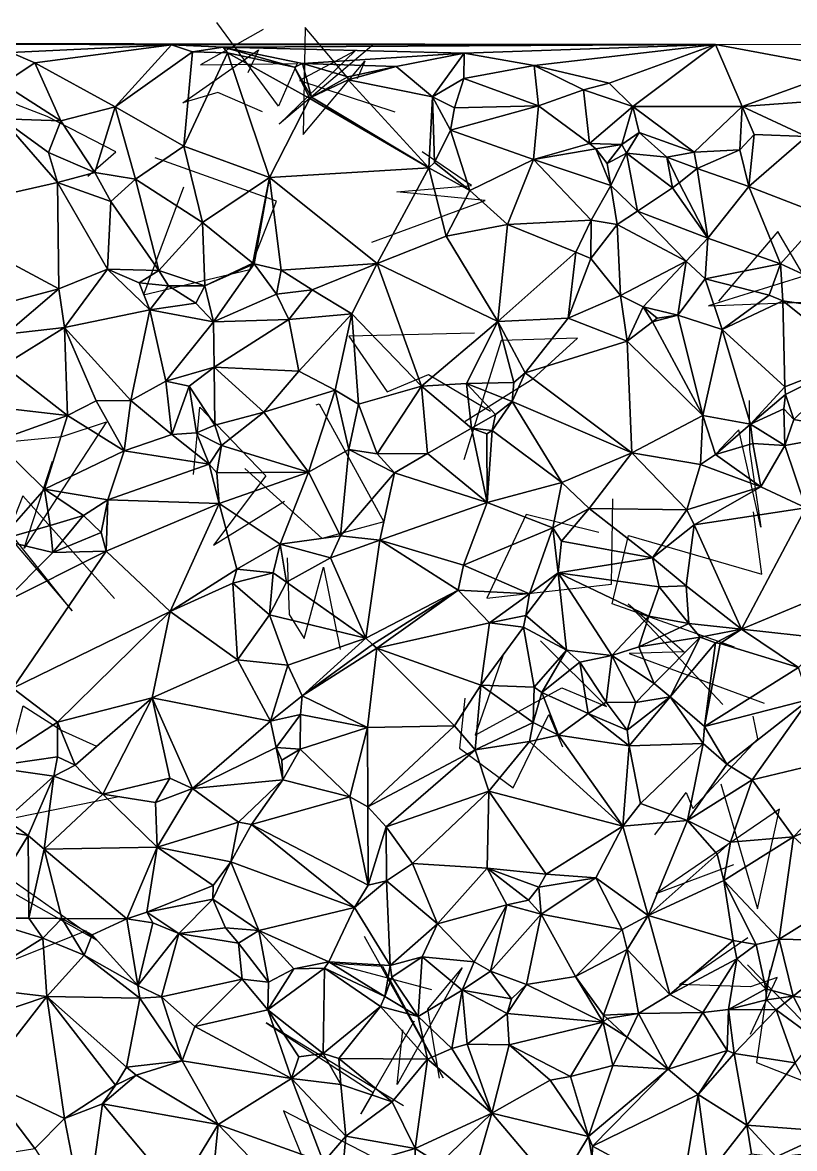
# Model space of a CAD drawing. Header units: metres. Extents: x -15.9 to 15.6, y -15.7 to 15.5.
# Drawn here: x -4.05 to 6.1, y 0.46 to 15.27 of the extents above; entities that cross this region are included whole.
import ezdxf

# ---------------------------------------------------------------- set-up
doc = ezdxf.new("R2010")
doc.units = ezdxf.units.M
doc.layers.add('CRACKS', color=1, linetype='Continuous')
doc.layers.add('STREET_MESH', color=7, linetype='Continuous')

msp = doc.modelspace()

# ---------------------------------------------------------------- linework, layer by layer
at = {"layer": 'CRACKS'}
for points in [[(-0.887, 15.179, 0.1), (-1.708, 14.716, 0.1), (-0.438, 14.732, 0.1), (-0.682, 14.17, 0.1), (-1.496, 15.272, 0.1)], [(0.239, 14.528, 0.1), (-0.333, 15.206, 0.1), (-0.359, 13.8, 0.1), (0.45, 14.764, 0.1), (0.35, 14.531, 0.1)], [(0.57, 14.987, 0.1), (-0.674, 13.936, 0.1), (0.323, 14.901, 0.1), (-0.406, 14.511, 0.1), (0.846, 14.096, 0.1)], [(-0.894, 14.099, 0.1), (-1.481, 14.351, 0.1), (-1.943, 14.218, 0.1), (-0.945, 14.911, 0.1), (-1.085, 14.612, 0.1)], [(-3.19, 13.253, 0.1), (-2.824, 13.572, 0.1), (-3.725, 14.037, 0.1), (-4.18, 14.212, 0.1), (-4.627, 13.286, 0.1)], [(-1.934, 13.105, 0.1), (-2.459, 11.693, 0.1), (-1.062, 12.026, 0.1), (-0.71, 12.924, 0.1), (-2.306, 13.494, 0.1)], [(0.543, 12.385, 0.1), (2.031, 12.93, 0.1), (0.87, 13.045, 0.1), (1.852, 13.129, 0.1), (1.203, 13.572, 0.1)], [(6.548, 12.036, 0.1), (4.968, 11.546, 0.1), (6.421, 11.605, 0.1), (5.88, 12.525, 0.1), (5.1, 11.606, 0.1)], [(1.895, 11.185, 0.1), (0.24, 11.149, 0.1), (0.743, 10.416, 0.1), (1.287, 10.643, 0.1), (2.102, 10.159, 0.1)], [(1.772, 10.03, 0.1), (2.659, 10.588, 0.1), (3.245, 11.12, 0.1), (2.244, 11.09, 0.1), (1.753, 9.519, 0.1)], [(-0.19, 10.244, 0.1), (-0.147, 10.256, 0.1), (0.701, 8.705, 0.1), (-0.111, 8.486, 0.1), (-1.127, 9.405, 0.1)], [(5.505, 10.3, 0.1), (5.506, 9.659, 0.1), (5.658, 8.636, 0.1), (5.367, 9.915, 0.1), (5.103, 9.642, 0.1)], [(-1.801, 9.326, 0.1), (-1.717, 10.215, 0.1), (-0.85, 9.311, 0.1), (-1.538, 8.399, 0.1), (-0.606, 8.976, 0.1)], [(-4.754, 9.708, 0.1), (-3.528, 9.83, 0.1), (-2.943, 10.021, 0.1), (-4.029, 8.358, 0.1), (-3.656, 9.503, 0.1)], [(-2.839, 7.699, 0.1), (-4.043, 9.047, 0.1), (-4.247, 8.535, 0.1), (-3.395, 7.537, 0.1), (-4.151, 8.48, 0.1)], [(3.528, 8.567, 0.1), (2.572, 8.801, 0.1), (2.056, 7.703, 0.1), (3.692, 7.884, 0.1), (3.711, 9.009, 0.1)], [(5.31, 7.056, 0.1), (3.701, 7.626, 0.1), (3.919, 8.525, 0.1), (5.671, 8.016, 0.1), (5.559, 8.839, 0.1)], [(-0.568, 8.23, 0.1), (-0.543, 7.489, 0.1), (-0.346, 7.173, 0.1), (-0.091, 8.111, 0.1), (0.129, 7.026, 0.1)], [(5.157, 6.303, 0.1), (3.911, 7.626, 0.1), (4.648, 6.994, 0.1), (3.927, 6.974, 0.1), (5.699, 6.321, 0.1)], [(2.269, 6.958, 0.1), (1.9, 5.898, 0.1), (3.042, 6.521, 0.1), (3.63, 6.279, 0.1), (2.762, 7.142, 0.1)], [(1.767, 6.385, 0.1), (1.697, 5.73, 0.1), (2.401, 5.206, 0.1), (2.87, 6.171, 0.1), (3.05, 5.746, 0.1)], [(-2.782, 5.089, 0.1), (-4.446, 4.753, 0.1), (-4.039, 6.288, 0.1), (-3.532, 5.961, 0.1), (-3.077, 5.756, 0.1)], [(4.264, 4.591, 0.1), (4.675, 5.147, 0.1), (4.763, 4.937, 0.1), (5.619, 5.853, 0.1), (5.558, 6.149, 0.1)], [(5.129, 5.258, 0.1), (5.613, 3.616, 0.1), (5.902, 4.926, 0.1), (4.279, 3.82, 0.1), (5.3, 4.2, 0.1)], [(-3.212, 3.327, 0.1), (-4.952, 2.629, 0.1), (-4.74, 4.147, 0.1), (-3.07, 3.202, 0.1), (-4.419, 4.153, 0.1)], [(1.332, 2.55, 0.1), (0.011, 2.901, 0.1), (0.683, 2.862, 0.1), (1.48, 1.395, 0.1), (0.449, 3.254, 0.1)], [(5.522, 1.966, 0.1), (5.872, 2.715, 0.1), (5.521, 2.589, 0.1), (4.588, 2.621, 0.1), (5.485, 3.24, 0.1)], [(1.431, 1.388, 0.1), (1.279, 2.296, 0.1), (1.73, 2.842, 0.1), (0.878, 1.305, 0.1), (0.95, 2.027, 0.1)], [(5.774, 2.816, 0.1), (5.6, 1.597, 0.1), (6.257, 1.336, 0.1), (7.111, 1.209, 0.1), (5.482, 2.881, 0.1)], [(0.958, 1.027, 0.1), (-0.845, 2.119, 0.1), (0.562, 1.199, 0.1), (0.398, 0.922, 0.1), (1.105, 2.142, 0.1)], [(0.639, -0.238, 0.1), (-0.525, -0.444, 0.1), (0.916, 0.168, 0.1), (-0.616, 0.958, 0.1), (-0.084, -0.359, 0.1)]]:
    msp.add_polyline3d(points, dxfattribs=at)
at = {"layer": 'STREET_MESH'}
for points in [[(-6.406, 14.996), (-2.092, 14.977), (5.063, 14.984)], [(-2.092, 14.977), (-6.406, 14.996), (-4.204, 14.877)], [(-3.885, 14.74), (-2.092, 14.977), (-4.204, 14.877)], [(-3.885, 14.74), (-2.83, 14.163), (-2.092, 14.977)], [(-2.83, 14.163), (-1.813, 14.887), (-2.092, 14.977)], [(-2.092, 14.977), (-1.409, 14.95), (5.063, 14.984)], [(-1.813, 14.887), (-1.409, 14.95), (-2.092, 14.977)], [(-1.409, 14.95), (1.759, 14.867), (5.063, 14.984)], [(1.759, 14.867), (2.676, 14.708), (5.063, 14.984)], [(2.676, 14.708), (3.664, 14.475), (5.063, 14.984)], [(3.664, 14.475), (3.974, 14.169), (5.063, 14.984)], [(3.974, 14.169), (5.413, 14.167), (5.063, 14.984)], [(5.413, 14.167), (6.78, 14.662), (5.063, 14.984)], [(6.78, 14.662), (11.474, 14.961), (5.063, 14.984)], [(-4.305, 14.467), (-3.885, 14.74), (-4.204, 14.877)], [(-1.928, 13.646), (-1.813, 14.887), (-2.83, 14.163)], [(-1.352, 14.873), (-1.813, 14.887), (-1.928, 13.646)], [(-1.352, 14.873), (-1.928, 13.646), (-0.8, 13.235)], [(-1.813, 14.887), (-1.352, 14.873), (-1.409, 14.95)], [(-0.474, 14.685), (-0.37, 14.733), (-1.409, 14.95)], [(-0.37, 14.733), (1.759, 14.867), (-1.409, 14.95)], [(-1.352, 14.873), (-0.474, 14.685), (-1.409, 14.95)], [(-0.271, 14.275), (-1.352, 14.873), (-0.8, 13.235)], [(-1.352, 14.873), (-0.271, 14.275), (-0.474, 14.685)], [(1.759, 14.867), (-0.37, 14.733), (0.861, 14.695)], [(1.34, 14.294), (1.759, 14.867), (0.861, 14.695)], [(1.34, 14.294), (1.751, 14.537), (1.759, 14.867)], [(1.759, 14.867), (1.751, 14.537), (2.676, 14.708)], [(-4.305, 14.467), (-3.544, 13.977), (-3.885, 14.74)], [(-3.885, 14.74), (-3.544, 13.977), (-2.83, 14.163)], [(-0.252, 14.289), (-0.37, 14.733), (-0.474, 14.685)], [(-0.271, 14.275), (-0.252, 14.289), (-0.474, 14.685)], [(-0.37, 14.733), (0.227, 14.559), (0.861, 14.695)], [(0.227, 14.559), (-0.37, 14.733), (-0.252, 14.289)], [(0.227, 14.559), (0.234, 14.518), (0.861, 14.695)], [(0.234, 14.518), (1.34, 14.294), (0.861, 14.695)], [(1.751, 14.537), (2.735, 14.177), (2.676, 14.708)], [(3.324, 14.387), (3.664, 14.475), (2.676, 14.708)], [(2.735, 14.177), (3.324, 14.387), (2.676, 14.708)], [(6.78, 14.662), (5.413, 14.167), (6.663, 14.258)], [(0.234, 14.518), (0.227, 14.559), (-0.252, 14.289)], [(0.234, 14.518), (-0.252, 14.289), (1.292, 13.362)], [(1.34, 14.294), (0.234, 14.518), (1.292, 13.362)], [(1.751, 14.537), (1.34, 14.294), (1.629, 14.149)], [(2.735, 14.177), (1.751, 14.537), (1.629, 14.149)], [(-3.544, 13.977), (-4.305, 14.467), (-4.315, 14.007)], [(2.735, 14.177), (3.406, 13.681), (3.324, 14.387)], [(3.974, 14.169), (3.664, 14.475), (3.324, 14.387)], [(3.406, 13.681), (3.974, 14.169), (3.324, 14.387)], [(-0.271, 14.275), (-0.8, 13.235), (1.292, 13.362)], [(-0.252, 14.289), (-0.271, 14.275), (1.292, 13.362)], [(1.366, 13.431), (1.34, 14.294), (1.292, 13.362)], [(1.34, 14.294), (1.579, 13.858), (1.629, 14.149)], [(1.34, 14.294), (1.366, 13.431), (1.579, 13.858)], [(5.413, 14.167), (6.257, 13.771), (6.663, 14.258)], [(-2.83, 14.163), (-3.544, 13.977), (-3.099, 13.299)], [(-2.564, 13.212), (-2.83, 14.163), (-3.099, 13.299)], [(-2.564, 13.212), (-1.928, 13.646), (-2.83, 14.163)], [(1.579, 13.858), (2.735, 14.177), (1.629, 14.149)], [(2.668, 13.469), (2.735, 14.177), (1.579, 13.858)], [(2.735, 14.177), (2.668, 13.469), (3.406, 13.681)], [(3.828, 13.67), (3.974, 14.169), (3.406, 13.681)], [(3.974, 14.169), (3.828, 13.67), (4.058, 13.824)], [(3.974, 14.169), (4.058, 13.824), (4.782, 13.565)], [(3.974, 14.169), (4.782, 13.565), (5.413, 14.167)], [(5.413, 14.167), (4.782, 13.565), (5.383, 13.596)], [(5.413, 14.167), (5.383, 13.596), (5.568, 13.799)], [(6.257, 13.771), (5.413, 14.167), (5.568, 13.799)], [(-5.413, 12.758), (-3.589, 13.169), (-4.315, 14.007)], [(-3.708, 13.561), (-3.544, 13.977), (-4.315, 14.007)], [(-3.589, 13.169), (-3.708, 13.561), (-4.315, 14.007)], [(-3.544, 13.977), (-3.708, 13.561), (-3.099, 13.299)], [(1.579, 13.858), (1.366, 13.431), (1.833, 13.065)], [(2.668, 13.469), (1.579, 13.858), (1.833, 13.065)], [(4.058, 13.824), (3.828, 13.67), (3.89, 13.553)], [(4.422, 13.501), (4.058, 13.824), (3.89, 13.553)], [(4.058, 13.824), (4.422, 13.501), (4.782, 13.565)], [(5.383, 13.596), (5.5, 13.116), (5.568, 13.799)], [(5.5, 13.116), (6.257, 13.771), (5.568, 13.799)], [(6.486, 12.734), (6.257, 13.771), (5.5, 13.116)], [(-2.564, 13.212), (-1.681, 12.641), (-1.928, 13.646)], [(-1.928, 13.646), (-1.681, 12.641), (-0.8, 13.235)], [(2.668, 13.469), (3.486, 13.61), (3.406, 13.681)], [(3.486, 13.61), (3.828, 13.67), (3.406, 13.681)], [(3.828, 13.67), (3.486, 13.61), (3.636, 13.419)], [(3.89, 13.553), (3.828, 13.67), (3.636, 13.419)], [(-3.708, 13.561), (-3.589, 13.169), (-3.099, 13.299)], [(2.668, 13.469), (3.683, 13.13), (3.486, 13.61)], [(3.486, 13.61), (3.683, 13.13), (3.636, 13.419)], [(3.683, 13.13), (3.89, 13.553), (3.636, 13.419)], [(3.683, 13.13), (4.036, 12.792), (3.89, 13.553)], [(4.036, 12.792), (4.494, 13.099), (3.89, 13.553)], [(4.494, 13.099), (4.422, 13.501), (3.89, 13.553)], [(4.422, 13.501), (4.819, 13.352), (4.782, 13.565)], [(4.583, 13.162), (4.422, 13.501), (4.494, 13.099)], [(4.422, 13.501), (4.583, 13.162), (4.819, 13.352)], [(4.782, 13.565), (4.819, 13.352), (5.383, 13.596)], [(4.819, 13.352), (5.5, 13.116), (5.383, 13.596)], [(1.292, 13.362), (-0.8, 13.235), (0.615, 12.105)], [(1.519, 12.463), (1.292, 13.362), (0.615, 12.105)], [(1.366, 13.431), (1.292, 13.362), (1.833, 13.065)], [(1.833, 13.065), (1.292, 13.362), (1.519, 12.463)], [(2.327, 12.616), (2.668, 13.469), (1.833, 13.065)], [(3.426, 12.674), (2.668, 13.469), (2.327, 12.616)], [(3.683, 13.13), (2.668, 13.469), (3.426, 12.674)], [(4.819, 13.352), (4.583, 13.162), (4.961, 12.436)], [(5.5, 13.116), (4.819, 13.352), (4.961, 12.436)], [(-3.589, 13.169), (-2.887, 12.918), (-3.099, 13.299)], [(-2.887, 12.918), (-2.564, 13.212), (-3.099, 13.299)], [(-2.255, 12.012), (-2.564, 13.212), (-2.887, 12.918)], [(-2.255, 12.012), (-1.681, 12.641), (-2.564, 13.212)], [(-1.681, 12.641), (-1.019, 12.107), (-0.8, 13.235)], [(-1.019, 12.107), (-1.002, 12.099), (-0.8, 13.235)], [(-1.002, 12.099), (-0.649, 12.015), (-0.8, 13.235)], [(-0.8, 13.235), (-0.649, 12.015), (0.615, 12.105)], [(-3.589, 13.169), (-5.413, 12.758), (-3.57, 11.772)], [(-3.589, 13.169), (-3.57, 11.772), (-2.932, 12.029)], [(-2.887, 12.918), (-3.589, 13.169), (-2.932, 12.029)], [(2.327, 12.616), (1.833, 13.065), (1.519, 12.463)], [(3.683, 13.13), (3.426, 12.674), (3.769, 12.618)], [(4.036, 12.792), (3.683, 13.13), (3.769, 12.618)], [(4.494, 13.099), (4.036, 12.792), (4.961, 12.436)], [(4.583, 13.162), (4.494, 13.099), (4.961, 12.436)], [(5.916, 12.099), (5.5, 13.116), (4.961, 12.436)], [(6.486, 12.734), (5.5, 13.116), (5.916, 12.099)], [(-2.255, 12.012), (-2.887, 12.918), (-2.932, 12.029)], [(-3.57, 11.772), (-5.413, 12.758), (-5.15, 11.35)], [(4.036, 12.792), (3.769, 12.618), (4.677, 12.135)], [(4.961, 12.436), (4.036, 12.792), (4.677, 12.135)], [(-1.651, 11.808), (-1.681, 12.641), (-2.255, 12.012)], [(-1.681, 12.641), (-1.651, 11.808), (-1.019, 12.107)], [(2.198, 11.339), (2.327, 12.616), (1.519, 12.463)], [(2.198, 11.339), (3.223, 12.251), (2.327, 12.616)], [(3.223, 12.251), (3.426, 12.674), (2.327, 12.616)], [(3.426, 12.674), (3.223, 12.251), (3.421, 12.167)], [(3.769, 12.618), (3.426, 12.674), (3.421, 12.167)], [(3.813, 11.681), (3.769, 12.618), (3.421, 12.167)], [(3.769, 12.618), (3.813, 11.681), (4.677, 12.135)], [(6.486, 12.734), (5.916, 12.099), (7.452, 11.39)], [(2.198, 11.339), (1.519, 12.463), (0.615, 12.105)], [(4.927, 11.9), (4.961, 12.436), (4.677, 12.135)], [(4.927, 11.9), (5.916, 12.099), (4.961, 12.436)], [(3.223, 12.251), (2.198, 11.339), (3.122, 11.386)], [(3.421, 12.167), (3.223, 12.251), (3.122, 11.386)], [(3.813, 11.681), (3.421, 12.167), (3.122, 11.386)], [(-3.57, 11.772), (-3.498, 11.26), (-2.932, 12.029)], [(-3.498, 11.26), (-2.377, 11.494), (-2.932, 12.029)], [(-2.516, 11.849), (-2.255, 12.012), (-2.932, 12.029)], [(-2.377, 11.494), (-2.516, 11.849), (-2.932, 12.029)], [(-2.255, 12.012), (-2.516, 11.849), (-2.128, 11.811)], [(-1.651, 11.808), (-2.255, 12.012), (-2.128, 11.811)], [(-1.651, 11.808), (-1.002, 12.099), (-1.019, 12.107)], [(-1.002, 12.099), (-1.651, 11.808), (-1.54, 11.337)], [(-1.002, 12.099), (-1.54, 11.337), (-0.71, 11.699)], [(-1.002, 12.099), (-0.71, 11.699), (-0.649, 12.015)], [(-0.649, 12.015), (-0.71, 11.699), (-0.24, 11.756)], [(-0.649, 12.015), (-0.24, 11.756), (0.615, 12.105)], [(-0.24, 11.756), (0.279, 11.441), (0.615, 12.105)], [(0.279, 11.441), (1.196, 10.488), (0.615, 12.105)], [(1.196, 10.488), (2.198, 11.339), (0.615, 12.105)], [(3.813, 11.681), (4.108, 11.533), (4.677, 12.135)], [(4.108, 11.533), (4.566, 11.422), (4.677, 12.135)], [(4.566, 11.422), (4.927, 11.9), (4.677, 12.135)], [(5.916, 12.099), (4.927, 11.9), (5.765, 11.686)], [(5.916, 12.099), (5.765, 11.686), (5.947, 11.614)], [(7.452, 11.39), (5.916, 12.099), (5.947, 11.614)], [(-2.516, 11.849), (-2.377, 11.494), (-2.128, 11.811)], [(4.566, 11.422), (5.147, 11.236), (4.927, 11.9)], [(4.927, 11.9), (5.147, 11.236), (5.765, 11.686)], [(-4.269, 11.173), (-3.57, 11.772), (-5.15, 11.35)], [(-3.57, 11.772), (-4.269, 11.173), (-3.498, 11.26)], [(-2.377, 11.494), (-1.771, 11.582), (-2.128, 11.811)], [(-1.771, 11.582), (-1.651, 11.808), (-2.128, 11.811)], [(-1.651, 11.808), (-1.771, 11.582), (-1.54, 11.337)], [(-0.71, 11.699), (-1.54, 11.337), (-0.547, 11.366)], [(-0.71, 11.699), (-0.547, 11.366), (-0.24, 11.756)], [(-0.547, 11.366), (0.279, 11.441), (-0.24, 11.756)], [(-1.771, 11.582), (-2.377, 11.494), (-1.54, 11.337)], [(3.901, 11.08), (3.813, 11.681), (3.122, 11.386)], [(4.108, 11.533), (3.813, 11.681), (3.901, 11.08)], [(5.765, 11.686), (5.147, 11.236), (5.947, 11.614)], [(5.147, 11.236), (5.974, 10.483), (5.947, 11.614)], [(7.452, 11.39), (5.947, 11.614), (6.907, 10.845)], [(5.947, 11.614), (5.974, 10.483), (6.907, 10.845)], [(-2.626, 10.302), (-2.377, 11.494), (-3.498, 11.26)], [(-2.164, 10.554), (-2.377, 11.494), (-2.626, 10.302)], [(-1.54, 11.337), (-2.377, 11.494), (-2.164, 10.554)], [(-0.547, 11.366), (-0.415, 10.686), (0.279, 11.441)], [(-0.415, 10.686), (0.063, 10.438), (0.279, 11.441)], [(0.279, 11.441), (0.063, 10.438), (0.369, 10.255)], [(1.196, 10.488), (0.279, 11.441), (0.369, 10.255)], [(4.234, 11.337), (4.108, 11.533), (3.901, 11.08)], [(4.234, 11.337), (4.293, 11.382), (4.108, 11.533)], [(4.293, 11.382), (4.566, 11.422), (4.108, 11.533)], [(4.234, 11.337), (4.566, 11.422), (4.293, 11.382)], [(4.896, 10.104), (4.566, 11.422), (4.234, 11.337)], [(4.566, 11.422), (4.896, 10.104), (5.147, 11.236)], [(-4.3, 10.761), (-3.458, 10.105), (-3.498, 11.26)], [(-4.269, 11.173), (-4.3, 10.761), (-3.498, 11.26)], [(-3.498, 11.26), (-3.458, 10.105), (-3.08, 10.297)], [(-2.626, 10.302), (-3.498, 11.26), (-3.08, 10.297)], [(-1.54, 11.337), (-2.164, 10.554), (-1.528, 10.739)], [(-1.54, 11.337), (-1.528, 10.739), (-0.547, 11.366)], [(-0.547, 11.366), (-1.528, 10.739), (-0.415, 10.686)], [(2.198, 11.339), (1.196, 10.488), (1.787, 10.526)], [(2.41, 10.539), (2.198, 11.339), (1.787, 10.526)], [(2.198, 11.339), (2.559, 10.664), (3.122, 11.386)], [(2.198, 11.339), (2.41, 10.539), (2.559, 10.664)], [(2.559, 10.664), (3.901, 11.08), (3.122, 11.386)], [(4.896, 10.104), (4.234, 11.337), (3.901, 11.08)], [(5.147, 11.236), (4.896, 10.104), (5.521, 9.991)], [(5.974, 10.483), (5.147, 11.236), (5.521, 9.991)], [(3.901, 11.08), (2.559, 10.664), (3.959, 9.615)], [(4.896, 10.104), (3.901, 11.08), (3.959, 9.615)], [(5.974, 10.483), (5.982, 10.378), (6.907, 10.845)], [(5.982, 10.378), (6.091, 10.051), (6.907, 10.845)], [(6.091, 10.051), (6.969, 9.89), (6.907, 10.845)], [(-3.458, 10.105), (-4.3, 10.761), (-4.447, 10.22)], [(-2.164, 10.554), (-1.858, 10.489), (-1.528, 10.739)], [(-1.858, 10.489), (-1.522, 9.979), (-1.528, 10.739)], [(-1.528, 10.739), (-0.876, 10.146), (-0.415, 10.686)], [(-1.528, 10.739), (-1.522, 9.979), (-0.876, 10.146)], [(-0.876, 10.146), (0.063, 10.438), (-0.415, 10.686)], [(2.559, 10.664), (2.387, 10.29), (3.959, 9.615)], [(2.41, 10.539), (2.387, 10.29), (2.559, 10.664)], [(-2.164, 10.554), (-2.626, 10.302), (-2.088, 9.855)], [(-1.858, 10.489), (-2.164, 10.554), (-2.088, 9.855)], [(1.196, 10.488), (1.854, 9.936), (1.787, 10.526)], [(2.387, 10.29), (2.41, 10.539), (1.787, 10.526)], [(2.168, 10.115), (2.387, 10.29), (1.787, 10.526)], [(1.854, 9.936), (2.168, 10.115), (1.787, 10.526)], [(-1.762, 9.878), (-1.858, 10.489), (-2.088, 9.855)], [(-1.762, 9.878), (-1.522, 9.979), (-1.858, 10.489)], [(0.063, 10.438), (-0.876, 10.146), (-0.29, 9.36)], [(0.24, 9.656), (0.063, 10.438), (-0.29, 9.36)], [(0.063, 10.438), (0.24, 9.656), (0.369, 10.255)], [(1.196, 10.488), (0.369, 10.255), (0.615, 9.601)], [(1.277, 9.606), (1.196, 10.488), (0.615, 9.601)], [(1.277, 9.606), (1.854, 9.936), (1.196, 10.488)], [(5.982, 10.378), (5.974, 10.483), (5.521, 9.991)], [(5.958, 10.19), (5.982, 10.378), (5.521, 9.991)], [(5.982, 10.378), (5.958, 10.19), (6.091, 10.051)], [(-3.458, 10.105), (-4.447, 10.22), (-4.402, 9.766)], [(-3.458, 10.105), (-2.713, 9.641), (-3.08, 10.297)], [(-2.713, 9.641), (-2.626, 10.302), (-3.08, 10.297)], [(-2.626, 10.302), (-2.713, 9.641), (-2.088, 9.855)], [(0.369, 10.255), (0.24, 9.656), (0.615, 9.601)], [(2.387, 10.29), (2.126, 9.908), (3.043, 9.223)], [(2.387, 10.29), (2.168, 10.115), (2.126, 9.908)], [(3.959, 9.615), (2.387, 10.29), (3.043, 9.223)], [(-3.761, 9.137), (-3.458, 10.105), (-4.402, 9.766)], [(-2.713, 9.641), (-3.458, 10.105), (-3.761, 9.137)], [(-0.876, 10.146), (-1.522, 9.979), (-1.434, 9.708)], [(-0.29, 9.36), (-0.876, 10.146), (-1.434, 9.708)], [(2.168, 10.115), (1.854, 9.936), (2.126, 9.908)], [(4.863, 9.459), (4.896, 10.104), (3.959, 9.615)], [(5.06, 9.59), (4.896, 10.104), (4.863, 9.459)], [(4.896, 10.104), (5.06, 9.59), (5.521, 9.991)], [(5.971, 9.709), (5.958, 10.19), (5.521, 9.991)], [(5.958, 10.19), (5.971, 9.709), (6.091, 10.051)], [(-1.522, 9.979), (-1.762, 9.878), (-1.434, 9.708)], [(1.854, 9.936), (1.277, 9.606), (2.059, 8.96)], [(2.053, 9.865), (1.854, 9.936), (2.059, 8.96)], [(1.854, 9.936), (2.053, 9.865), (2.126, 9.908)], [(5.06, 9.59), (5.553, 9.737), (5.521, 9.991)], [(5.553, 9.737), (5.971, 9.709), (5.521, 9.991)], [(6.091, 10.051), (5.971, 9.709), (6.969, 9.89)], [(-2.713, 9.641), (-1.593, 9.465), (-2.088, 9.855)], [(-1.593, 9.465), (-1.762, 9.878), (-2.088, 9.855)], [(-1.762, 9.878), (-1.593, 9.465), (-1.434, 9.708)], [(2.126, 9.908), (2.053, 9.865), (2.059, 8.96)], [(2.126, 9.908), (2.059, 8.96), (3.043, 9.223)], [(5.971, 9.709), (6.249, 8.89), (6.969, 9.89)], [(-4.343, 8.468), (-3.761, 9.137), (-4.402, 9.766)], [(-2.927, 8.993), (-2.713, 9.641), (-3.761, 9.137)], [(-1.593, 9.465), (-2.713, 9.641), (-2.927, 8.993)], [(-1.593, 9.465), (-1.494, 9.35), (-1.434, 9.708)], [(-1.494, 9.35), (-0.29, 9.36), (-1.434, 9.708)], [(0.131, 8.52), (0.24, 9.656), (-0.29, 9.36)], [(0.131, 8.52), (0.84, 9.348), (0.24, 9.656)], [(0.24, 9.656), (0.84, 9.348), (0.615, 9.601)], [(5.658, 9.167), (5.553, 9.737), (5.06, 9.59)], [(5.553, 9.737), (5.658, 9.167), (5.971, 9.709)], [(5.971, 9.709), (5.658, 9.167), (6.249, 8.89)], [(0.84, 9.348), (1.277, 9.606), (0.615, 9.601)], [(1.277, 9.606), (0.84, 9.348), (2.059, 8.96)], [(3.399, 8.882), (3.959, 9.615), (3.043, 9.223)], [(3.399, 8.882), (4.686, 8.865), (3.959, 9.615)], [(4.686, 8.865), (4.863, 9.459), (3.959, 9.615)], [(5.658, 9.167), (5.06, 9.59), (4.863, 9.459)], [(-1.464, 8.945), (-1.593, 9.465), (-2.927, 8.993)], [(-1.494, 9.35), (-1.593, 9.465), (-1.464, 8.945)], [(-1.494, 9.35), (-1.464, 8.945), (-0.29, 9.36)], [(-0.29, 9.36), (-1.464, 8.945), (-0.663, 8.411)], [(0.131, 8.52), (-0.29, 9.36), (-0.663, 8.411)], [(0.84, 9.348), (0.131, 8.52), (0.647, 8.465)], [(0.84, 9.348), (0.647, 8.465), (2.059, 8.96)], [(5.658, 9.167), (4.863, 9.459), (4.686, 8.865)], [(2.059, 8.96), (2.921, 8.628), (3.043, 9.223)], [(2.921, 8.628), (3.399, 8.882), (3.043, 9.223)], [(-4.343, 8.468), (-3.684, 8.656), (-3.761, 9.137)], [(-3.246, 8.79), (-2.927, 8.993), (-3.761, 9.137)], [(-3.684, 8.656), (-3.246, 8.79), (-3.761, 9.137)], [(4.782, 8.664), (5.658, 9.167), (4.686, 8.865)], [(6.249, 8.89), (5.658, 9.167), (4.782, 8.664)], [(-3.246, 8.79), (-3.016, 8.564), (-2.927, 8.993)], [(-3.016, 8.564), (-2.947, 8.319), (-2.927, 8.993)], [(-2.947, 8.319), (-1.464, 8.945), (-2.927, 8.993)], [(-1.464, 8.945), (-2.947, 8.319), (-2.109, 7.525)], [(-1.233, 8.085), (-1.464, 8.945), (-2.109, 7.525)], [(-1.464, 8.945), (-1.233, 8.085), (-0.663, 8.411)], [(2.059, 8.96), (0.647, 8.465), (1.749, 8.134)], [(2.921, 8.628), (2.059, 8.96), (1.749, 8.134)], [(5.404, 7.293), (6.249, 8.89), (4.782, 8.664)], [(6.249, 8.89), (5.404, 7.293), (6.929, 7.929)], [(-3.246, 8.79), (-3.684, 8.656), (-3.651, 8.303)], [(-3.016, 8.564), (-3.246, 8.79), (-3.651, 8.303)], [(3.399, 8.882), (2.921, 8.628), (3.036, 8.452)], [(3.399, 8.882), (3.036, 8.452), (4.234, 8.234)], [(4.686, 8.865), (3.399, 8.882), (4.234, 8.234)], [(4.782, 8.664), (4.686, 8.865), (4.234, 8.234)], [(-3.684, 8.656), (-4.343, 8.468), (-3.651, 8.303)], [(2.616, 7.759), (2.921, 8.628), (1.749, 8.134)], [(2.921, 8.628), (2.616, 7.759), (2.994, 8.036)], [(3.036, 8.452), (2.921, 8.628), (2.994, 8.036)], [(4.782, 8.664), (4.234, 8.234), (4.677, 7.865)], [(5.404, 7.293), (4.782, 8.664), (4.677, 7.865)], [(-4.343, 8.468), (-4.311, 7.635), (-3.651, 8.303)], [(-2.947, 8.319), (-3.016, 8.564), (-3.651, 8.303)], [(-0.001, 8.232), (0.131, 8.52), (-0.663, 8.411)], [(0.647, 8.465), (0.131, 8.52), (-0.001, 8.232)], [(0.463, 7.176), (0.647, 8.465), (-0.001, 8.232)], [(1.677, 7.808), (0.647, 8.465), (0.463, 7.176)], [(0.647, 8.465), (1.677, 7.808), (1.749, 8.134)], [(4.234, 8.234), (3.036, 8.452), (2.994, 8.036)], [(-4.311, 7.635), (-2.947, 8.319), (-3.651, 8.303)], [(-4.311, 7.635), (-4.178, 6.517), (-2.947, 8.319)], [(-2.947, 8.319), (-4.178, 6.517), (-2.109, 7.525)], [(-1.233, 8.085), (-0.754, 8.036), (-0.663, 8.411)], [(-0.663, 8.411), (-0.754, 8.036), (-0.579, 7.913)], [(-0.001, 8.232), (-0.663, 8.411), (-0.579, 7.913)], [(0.463, 7.176), (-0.001, 8.232), (-0.579, 7.913)], [(4.319, 7.851), (4.234, 8.234), (2.994, 8.036)], [(4.234, 8.234), (4.319, 7.851), (4.677, 7.865)], [(-1.286, 7.9), (-1.233, 8.085), (-2.109, 7.525)], [(-1.233, 8.085), (-1.286, 7.9), (-0.754, 8.036)], [(-1.286, 7.9), (-0.804, 7.482), (-0.754, 8.036)], [(-0.754, 8.036), (-0.804, 7.482), (-0.579, 7.913)], [(1.677, 7.808), (2.616, 7.759), (1.749, 8.134)], [(2.616, 7.759), (2.568, 7.473), (2.994, 8.036)], [(2.568, 7.473), (3.103, 7.019), (2.994, 8.036)], [(3.699, 6.947), (4.183, 7.466), (2.994, 8.036)], [(4.183, 7.466), (4.319, 7.851), (2.994, 8.036)], [(3.103, 7.019), (3.699, 6.947), (2.994, 8.036)], [(-1.224, 6.89), (-1.286, 7.9), (-2.109, 7.525)], [(-0.804, 7.482), (-1.286, 7.9), (-1.224, 6.89)], [(-0.804, 7.482), (0.463, 7.176), (-0.579, 7.913)], [(4.319, 7.851), (4.183, 7.466), (4.711, 7.369)], [(4.319, 7.851), (4.711, 7.369), (4.677, 7.865)], [(4.711, 7.369), (5.404, 7.293), (4.677, 7.865)], [(5.404, 7.293), (6.52, 7.172), (6.929, 7.929)], [(1.677, 7.808), (0.463, 7.176), (0.551, 7.092)], [(0.61, 7.046), (1.677, 7.808), (0.551, 7.092)], [(2.092, 7.376), (1.677, 7.808), (0.61, 7.046)], [(2.092, 7.376), (2.616, 7.759), (1.677, 7.808)], [(2.092, 7.376), (2.568, 7.473), (2.616, 7.759)], [(-4.178, 6.517), (-3.589, 6.072), (-2.109, 7.525)], [(-2.109, 7.525), (-3.589, 6.072), (-2.343, 6.392)], [(-1.224, 6.89), (-2.109, 7.525), (-2.343, 6.392)], [(-0.563, 6.819), (-0.804, 7.482), (-1.224, 6.89)], [(-0.804, 7.482), (-0.563, 6.819), (0.463, 7.176)], [(2.568, 7.473), (2.092, 7.376), (2.536, 7.321)], [(3.103, 7.019), (2.568, 7.473), (2.536, 7.321)], [(4.052, 7.06), (4.183, 7.466), (3.699, 6.947)], [(4.183, 7.466), (4.052, 7.06), (4.711, 7.369)], [(2.092, 7.376), (0.61, 7.046), (1.974, 6.557)], [(2.536, 7.321), (2.092, 7.376), (1.974, 6.557)], [(2.679, 6.531), (2.536, 7.321), (1.974, 6.557)], [(2.679, 6.531), (3.103, 7.019), (2.536, 7.321)], [(4.052, 7.06), (4.86, 7.19), (4.711, 7.369)], [(4.86, 7.19), (5.404, 7.293), (4.711, 7.369)], [(5.404, 7.293), (4.86, 7.19), (5.063, 7.113)], [(5.122, 7.106), (5.404, 7.293), (5.063, 7.113)], [(6.152, 6.79), (5.404, 7.293), (5.122, 7.106)], [(6.152, 6.79), (6.52, 7.172), (5.404, 7.293)], [(0.463, 7.176), (-0.563, 6.819), (-0.372, 6.419)], [(0.463, 7.176), (-0.372, 6.419), (0.551, 7.092)], [(4.254, 6.58), (4.86, 7.19), (4.052, 7.06)], [(4.86, 7.19), (4.254, 6.58), (4.466, 6.403)], [(4.86, 7.19), (4.466, 6.403), (5.063, 7.113)], [(4.466, 6.403), (4.917, 6.014), (5.063, 7.113)], [(4.917, 6.014), (5.122, 7.106), (5.063, 7.113)], [(-0.372, 6.419), (0.61, 7.046), (0.551, 7.092)], [(0.61, 7.046), (-0.372, 6.419), (0.488, 6.002)], [(1.629, 6.023), (0.61, 7.046), (0.488, 6.002)], [(0.61, 7.046), (1.629, 6.023), (1.974, 6.557)], [(3.103, 7.019), (2.679, 6.531), (2.779, 6.46)], [(3.278, 6.861), (3.103, 7.019), (2.779, 6.46)], [(3.103, 7.019), (3.278, 6.861), (3.699, 6.947)], [(4.254, 6.58), (4.052, 7.06), (3.699, 6.947)], [(6.152, 6.79), (5.122, 7.106), (4.917, 6.014)], [(-0.787, 6.085), (-1.224, 6.89), (-2.343, 6.392)], [(-0.563, 6.819), (-1.224, 6.89), (-0.787, 6.085)], [(-0.372, 6.419), (-0.563, 6.819), (-0.787, 6.085)], [(3.385, 6.185), (3.278, 6.861), (2.779, 6.46)], [(3.278, 6.861), (3.624, 6.333), (3.699, 6.947)], [(3.624, 6.333), (3.278, 6.861), (3.385, 6.185)], [(3.624, 6.333), (4.012, 6.331), (3.699, 6.947)], [(4.012, 6.331), (4.254, 6.58), (3.699, 6.947)], [(6.294, 6.368), (6.152, 6.79), (4.917, 6.014)], [(-4.178, 6.517), (-4.501, 5.484), (-3.589, 6.072)], [(1.629, 6.023), (1.902, 5.707), (1.974, 6.557)], [(1.902, 5.707), (2.666, 6.065), (1.974, 6.557)], [(2.666, 6.065), (2.679, 6.531), (1.974, 6.557)], [(2.679, 6.531), (2.666, 6.065), (2.779, 6.46)], [(4.254, 6.58), (4.012, 6.331), (4.466, 6.403)], [(-3.589, 6.072), (-3.356, 5.504), (-2.343, 6.392)], [(-3.356, 5.504), (-2.991, 5.123), (-2.343, 6.392)], [(-2.991, 5.123), (-2.113, 5.335), (-2.343, 6.392)], [(-1.814, 5.198), (-0.787, 6.085), (-2.343, 6.392)], [(-2.113, 5.335), (-1.814, 5.198), (-2.343, 6.392)], [(-0.394, 6.17), (-0.372, 6.419), (-0.787, 6.085)], [(-0.372, 6.419), (-0.394, 6.17), (0.488, 6.002)], [(2.666, 6.065), (2.999, 5.902), (2.779, 6.46)], [(2.999, 5.902), (3.385, 6.185), (2.779, 6.46)], [(3.928, 5.761), (4.466, 6.403), (3.9, 5.968)], [(4.466, 6.403), (4.012, 6.331), (3.9, 5.968)], [(3.928, 5.761), (4.9, 5.79), (4.466, 6.403)], [(4.466, 6.403), (4.9, 5.79), (4.917, 6.014)], [(5.208, 5.52), (6.294, 6.368), (4.917, 6.014)], [(6.294, 6.368), (5.208, 5.52), (5.544, 5.311)], [(7.188, 5.705), (6.294, 6.368), (5.544, 5.311)], [(3.624, 6.333), (3.385, 6.185), (3.9, 5.968)], [(4.012, 6.331), (3.624, 6.333), (3.9, 5.968)], [(-4.501, 5.484), (-3.587, 5.617), (-3.589, 6.072)], [(-3.587, 5.617), (-3.356, 5.504), (-3.589, 6.072)], [(-0.715, 5.739), (-0.787, 6.085), (-1.814, 5.198)], [(-0.715, 5.739), (-0.394, 6.17), (-0.787, 6.085)], [(-0.394, 6.17), (-0.715, 5.739), (-0.397, 5.717)], [(-0.394, 6.17), (-0.397, 5.717), (0.488, 6.002)], [(2.999, 5.902), (3.928, 5.761), (3.385, 6.185)], [(3.385, 6.185), (3.928, 5.761), (3.9, 5.968)], [(-0.397, 5.717), (0.254, 5.088), (0.488, 6.002)], [(0.254, 5.088), (0.492, 4.956), (0.488, 6.002)], [(0.492, 4.956), (1.629, 6.023), (0.488, 6.002)], [(0.492, 4.956), (1.902, 5.707), (1.629, 6.023)], [(2.666, 6.065), (1.902, 5.707), (2.616, 5.817)], [(2.999, 5.902), (2.666, 6.065), (2.616, 5.817)], [(4.9, 5.79), (5.208, 5.52), (4.917, 6.014)], [(2.616, 5.817), (1.902, 5.707), (2.083, 5.164)], [(3.842, 4.703), (2.616, 5.817), (2.083, 5.164)], [(2.999, 5.902), (2.616, 5.817), (3.842, 4.703)], [(3.928, 5.761), (2.999, 5.902), (3.842, 4.703)], [(4.9, 5.79), (3.928, 5.761), (4.076, 5.003)], [(4.9, 5.79), (4.076, 5.003), (4.694, 4.78)], [(5.208, 5.52), (4.9, 5.79), (4.694, 4.78)], [(-0.627, 5.311), (-0.715, 5.739), (-1.814, 5.198)], [(-0.715, 5.739), (-0.64, 5.57), (-0.397, 5.717)], [(-0.64, 5.57), (-0.715, 5.739), (-0.627, 5.311)], [(-0.64, 5.57), (-0.627, 5.311), (-0.397, 5.717)], [(-0.397, 5.717), (-0.627, 5.311), (0.254, 5.088)], [(0.492, 4.956), (0.73, 4.696), (1.902, 5.707)], [(1.902, 5.707), (0.73, 4.696), (2.083, 5.164)], [(4.076, 5.003), (3.928, 5.761), (3.842, 4.703)], [(7.188, 5.705), (5.544, 5.311), (6.085, 4.562)], [(7.209, 5.031), (7.188, 5.705), (6.085, 4.562)], [(-3.637, 5.36), (-3.587, 5.617), (-4.501, 5.484)], [(-3.637, 5.36), (-4.501, 5.484), (-4.27, 4.791)], [(-3.587, 5.617), (-3.637, 5.36), (-3.356, 5.504)], [(-3.356, 5.504), (-3.637, 5.36), (-2.991, 5.123)], [(5.544, 5.311), (5.208, 5.52), (4.694, 4.78)], [(-3.973, 4.58), (-3.637, 5.36), (-4.27, 4.791)], [(-3.637, 5.36), (-3.973, 4.58), (-3.766, 4.402)], [(-3.637, 5.36), (-3.766, 4.402), (-2.991, 5.123)], [(-2.302, 5.016), (-2.113, 5.335), (-2.991, 5.123)], [(-2.113, 5.335), (-2.302, 5.016), (-1.814, 5.198)], [(-2.302, 5.016), (-2.28, 4.425), (-1.814, 5.198)], [(-1.814, 5.198), (-2.28, 4.425), (-1.21, 4.754)], [(-0.627, 5.311), (-1.814, 5.198), (-1.21, 4.754)], [(-1.038, 4.726), (-0.627, 5.311), (-1.21, 4.754)], [(-0.627, 5.311), (-1.038, 4.726), (0.254, 5.088)], [(5.258, 4.494), (5.544, 5.311), (4.694, 4.78)], [(5.544, 5.311), (5.258, 4.494), (6.085, 4.562)], [(-2.991, 5.123), (-3.766, 4.402), (-2.28, 4.425)], [(-2.302, 5.016), (-2.991, 5.123), (-2.28, 4.425)], [(-1.038, 4.726), (0.496, 3.928), (0.254, 5.088)], [(0.496, 3.928), (0.492, 4.956), (0.254, 5.088)], [(2.083, 5.164), (0.73, 4.696), (1.076, 4.214)], [(2.06, 4.151), (2.083, 5.164), (1.076, 4.214)], [(2.06, 4.151), (2.833, 4.07), (2.083, 5.164)], [(2.833, 4.07), (3.842, 4.703), (2.083, 5.164)], [(0.73, 4.696), (0.492, 4.956), (0.496, 3.928)], [(4.076, 5.003), (3.842, 4.703), (4.694, 4.78)], [(6.885, 3.831), (7.209, 5.031), (6.085, 4.562)], [(-4.57, 4.684), (-3.973, 4.58), (-4.27, 4.791)], [(-2.28, 4.425), (-1.31, 4.234), (-1.21, 4.754)], [(-1.31, 4.234), (-1.038, 4.726), (-1.21, 4.754)], [(3.842, 4.703), (4.178, 3.529), (4.694, 4.78)], [(4.178, 3.529), (5.082, 4.335), (4.694, 4.78)], [(5.082, 4.335), (5.258, 4.494), (4.694, 4.78)], [(-4.57, 4.684), (-4.642, 3.492), (-3.973, 4.58)], [(-1.31, 4.234), (0.315, 3.632), (-1.038, 4.726)], [(0.315, 3.632), (0.496, 3.928), (-1.038, 4.726)], [(0.734, 3.986), (0.73, 4.696), (0.496, 3.928)], [(0.73, 4.696), (0.734, 3.986), (1.076, 4.214)], [(3.842, 4.703), (2.833, 4.07), (3.488, 4.026)], [(4.178, 3.529), (3.842, 4.703), (3.488, 4.026)], [(-4.642, 3.492), (-3.967, 3.494), (-3.973, 4.58)], [(-3.973, 4.58), (-3.967, 3.494), (-3.766, 4.402)], [(5.258, 4.494), (5.082, 4.335), (5.169, 3.987)], [(5.169, 3.987), (5.897, 3.217), (6.085, 4.562)], [(5.258, 4.494), (5.169, 3.987), (6.085, 4.562)], [(5.897, 3.217), (6.885, 3.831), (6.085, 4.562)], [(-3.766, 4.402), (-3.967, 3.494), (-3.532, 3.489)], [(-3.766, 4.402), (-2.677, 3.483), (-2.28, 4.425)], [(-2.677, 3.483), (-3.766, 4.402), (-3.532, 3.489)], [(-2.677, 3.483), (-2.413, 3.571), (-2.28, 4.425)], [(-2.413, 3.571), (-1.544, 3.921), (-2.28, 4.425)], [(-1.544, 3.921), (-1.31, 4.234), (-2.28, 4.425)], [(5.082, 4.335), (4.178, 3.529), (5.169, 3.987)], [(-1.31, 4.234), (-1.545, 3.742), (-0.943, 3.332)], [(-1.545, 3.742), (-1.31, 4.234), (-1.544, 3.921)], [(-1.31, 4.234), (-0.943, 3.332), (0.315, 3.632)], [(0.734, 3.986), (1.405, 3.417), (1.076, 4.214)], [(1.405, 3.417), (2.06, 4.151), (1.076, 4.214)], [(2.32, 3.67), (2.06, 4.151), (1.405, 3.417)], [(2.833, 4.07), (2.06, 4.151), (2.74, 3.902)], [(2.06, 4.151), (2.602, 3.731), (2.74, 3.902)], [(2.602, 3.731), (2.06, 4.151), (2.32, 3.67)], [(2.833, 4.07), (2.74, 3.902), (3.488, 4.026)], [(2.74, 3.902), (2.768, 3.548), (3.488, 4.026)], [(2.768, 3.548), (3.833, 3.344), (3.488, 4.026)], [(3.833, 3.344), (4.178, 3.529), (3.488, 4.026)], [(-2.413, 3.571), (-1.545, 3.742), (-1.544, 3.921)], [(0.734, 3.986), (0.496, 3.928), (0.315, 3.632)], [(0.734, 3.986), (0.315, 3.632), (0.783, 2.873)], [(0.734, 3.986), (0.783, 2.873), (1.405, 3.417)], [(2.74, 3.902), (2.602, 3.731), (2.768, 3.548)], [(5.169, 3.987), (4.178, 3.529), (5.295, 3.199)], [(5.594, 3.148), (5.169, 3.987), (5.295, 3.199)], [(5.594, 3.148), (5.897, 3.217), (5.169, 3.987)], [(-1.545, 3.742), (-2.413, 3.571), (-1.996, 3.292)], [(-1.545, 3.742), (-1.996, 3.292), (-1.381, 3.368)], [(-0.943, 3.332), (-1.545, 3.742), (-1.381, 3.368)], [(2.602, 3.731), (2.32, 3.67), (2.768, 3.548)], [(6.997, 3.191), (6.885, 3.831), (5.897, 3.217)], [(-2.334, 3.432), (-2.413, 3.571), (-2.677, 3.483)], [(-2.413, 3.571), (-2.334, 3.432), (-1.996, 3.292)], [(-0.943, 3.332), (-0.022, 2.918), (0.315, 3.632)], [(0.315, 3.632), (-0.022, 2.918), (0.783, 2.873)], [(1.887, 2.919), (2.32, 3.67), (1.405, 3.417)], [(1.887, 2.919), (2.102, 2.795), (2.32, 3.67)], [(2.32, 3.67), (2.102, 2.795), (2.768, 3.548)], [(-4.808, 2.589), (-3.782, 3.232), (-4.642, 3.492)], [(-3.782, 3.232), (-3.967, 3.494), (-4.642, 3.492)], [(-3.967, 3.494), (-3.782, 3.232), (-3.532, 3.489)], [(-3.782, 3.232), (-3.24, 3.009), (-3.532, 3.489)], [(-3.135, 3.274), (-2.677, 3.483), (-3.532, 3.489)], [(-3.24, 3.009), (-3.135, 3.274), (-3.532, 3.489)], [(-3.135, 3.274), (-2.531, 2.61), (-2.677, 3.483)], [(-2.531, 2.61), (-2.334, 3.432), (-2.677, 3.483)], [(-2.334, 3.432), (-2.531, 2.61), (-1.996, 3.292)], [(0.783, 2.873), (1.203, 2.987), (1.405, 3.417)], [(1.203, 2.987), (1.887, 2.919), (1.405, 3.417)], [(2.102, 2.795), (2.576, 2.622), (2.768, 3.548)], [(2.576, 2.622), (3.221, 2.727), (2.768, 3.548)], [(3.221, 2.727), (3.833, 3.344), (2.768, 3.548)], [(4.178, 3.529), (3.833, 3.344), (3.9, 3.083)], [(4.461, 2.489), (4.178, 3.529), (3.9, 3.083)], [(4.178, 3.529), (4.461, 2.489), (5.295, 3.199)], [(-2.531, 2.61), (-3.135, 3.274), (-3.24, 3.009)], [(-1.996, 3.292), (-2.531, 2.61), (-2.222, 2.457)], [(-1.16, 2.691), (-1.996, 3.292), (-2.222, 2.457)], [(-1.996, 3.292), (-1.21, 3.165), (-1.381, 3.368)], [(-1.996, 3.292), (-1.16, 2.691), (-1.21, 3.165)], [(-1.21, 3.165), (-0.943, 3.332), (-1.381, 3.368)], [(-0.817, 2.651), (-0.943, 3.332), (-1.21, 3.165)], [(-0.022, 2.918), (-0.943, 3.332), (-0.484, 2.828)], [(-0.943, 3.332), (-0.817, 2.651), (-0.484, 2.828)], [(3.833, 3.344), (3.221, 2.727), (3.9, 3.083)], [(-3.782, 3.232), (-4.808, 2.589), (-3.727, 2.463)], [(-3.24, 3.009), (-3.782, 3.232), (-3.727, 2.463)], [(-1.16, 2.691), (-0.817, 2.651), (-1.21, 3.165)], [(4.461, 2.489), (5.341, 2.957), (5.295, 3.199)], [(5.341, 2.957), (5.594, 3.148), (5.295, 3.199)], [(5.341, 2.957), (5.724, 2.565), (5.594, 3.148)], [(5.594, 3.148), (5.724, 2.565), (5.897, 3.217)], [(5.724, 2.565), (6.083, 2.467), (5.897, 3.217)], [(6.083, 2.467), (6.997, 3.191), (5.897, 3.217)], [(7.143, 2.304), (6.997, 3.191), (6.083, 2.467)], [(-3.24, 3.009), (-3.727, 2.463), (-2.507, 2.441)], [(-2.531, 2.61), (-3.24, 3.009), (-2.507, 2.441)], [(0.806, 2.718), (1.203, 2.987), (0.783, 2.873)], [(1.154, 2.2), (1.203, 2.987), (0.806, 2.718)], [(1.154, 2.2), (1.729, 2.547), (1.203, 2.987)], [(1.729, 2.547), (1.887, 2.919), (1.203, 2.987)], [(3.221, 2.727), (3.589, 2.219), (3.9, 3.083)], [(3.589, 2.219), (4.049, 2.241), (3.9, 3.083)], [(4.049, 2.241), (4.461, 2.489), (3.9, 3.083)], [(-0.823, 2.29), (-0.078, 2.837), (-0.484, 2.828)], [(-0.095, 1.713), (-0.078, 2.837), (-0.823, 2.29)], [(-0.817, 2.651), (-0.823, 2.29), (-0.484, 2.828)], [(-0.078, 2.837), (-0.022, 2.918), (-0.484, 2.828)], [(-0.095, 1.713), (0.656, 2.33), (-0.078, 2.837)], [(-0.078, 2.837), (0.714, 2.465), (-0.022, 2.918)], [(0.656, 2.33), (0.714, 2.465), (-0.078, 2.837)], [(-0.022, 2.918), (0.714, 2.465), (0.783, 2.873)], [(0.714, 2.465), (0.806, 2.718), (0.783, 2.873)], [(1.887, 2.919), (1.729, 2.547), (2.102, 2.795)], [(4.461, 2.489), (4.894, 2.253), (5.341, 2.957)], [(5.341, 2.957), (4.894, 2.253), (5.232, 2.294)], [(5.724, 2.565), (5.341, 2.957), (5.232, 2.294)], [(-1.16, 2.691), (-2.222, 2.457), (-1.782, 2.07)], [(-0.823, 2.29), (-1.16, 2.691), (-1.782, 2.07)], [(-0.817, 2.651), (-1.16, 2.691), (-0.823, 2.29)], [(0.714, 2.465), (1.154, 2.2), (0.806, 2.718)], [(2.102, 2.795), (1.729, 2.547), (2.381, 2.431)], [(2.576, 2.622), (2.102, 2.795), (2.381, 2.431)], [(3.221, 2.727), (2.576, 2.622), (3.584, 2.124)], [(3.589, 2.219), (3.221, 2.727), (3.584, 2.124)], [(-4.808, 2.589), (-4.786, 2.11), (-3.727, 2.463)], [(-2.222, 2.457), (-2.531, 2.61), (-2.507, 2.441)], [(1.729, 2.547), (1.154, 2.2), (1.595, 1.78)], [(1.796, 1.838), (1.729, 2.547), (1.595, 1.78)], [(1.729, 2.547), (2.321, 2.238), (2.381, 2.431)], [(1.729, 2.547), (1.796, 1.838), (2.321, 2.238)], [(2.576, 2.622), (2.321, 2.238), (3.584, 2.124)], [(2.321, 2.238), (2.576, 2.622), (2.381, 2.431)], [(5.733, 2.418), (5.724, 2.565), (5.232, 2.294)], [(5.724, 2.565), (5.733, 2.418), (6.083, 2.467)], [(-3.727, 2.463), (-4.786, 2.11), (-4.579, 1.37)], [(-3.727, 2.463), (-4.579, 1.37), (-3.497, 0.86)], [(-3.727, 2.463), (-2.682, 1.533), (-2.507, 2.441)], [(-3.727, 2.463), (-2.828, 1.297), (-2.682, 1.533)], [(-2.828, 1.297), (-3.727, 2.463), (-3.497, 0.86)], [(-2.682, 1.533), (-1.951, 1.619), (-2.507, 2.441)], [(-1.951, 1.619), (-2.222, 2.457), (-2.507, 2.441)], [(-2.222, 2.457), (-1.951, 1.619), (-1.782, 2.07)], [(1.154, 2.2), (0.714, 2.465), (0.656, 2.33)], [(4.049, 2.241), (4.894, 2.253), (4.461, 2.489)], [(5.859, 2.287), (5.733, 2.418), (5.232, 2.294)], [(5.733, 2.418), (5.859, 2.287), (6.083, 2.467)], [(5.859, 2.287), (6.372, 1.909), (6.083, 2.467)], [(6.372, 1.909), (7.143, 2.304), (6.083, 2.467)], [(-0.514, 1.383), (-0.823, 2.29), (-1.782, 2.07)], [(-0.514, 1.383), (-0.418, 1.669), (-0.823, 2.29)], [(-0.418, 1.669), (-0.095, 1.713), (-0.823, 2.29)], [(0.656, 2.33), (-0.095, 1.713), (0.108, 1.65)], [(1.275, 1.637), (0.656, 2.33), (0.108, 1.65)], [(1.154, 2.2), (0.656, 2.33), (1.275, 1.637)], [(2.321, 2.238), (1.796, 1.838), (2.349, 1.827)], [(2.321, 2.238), (2.349, 1.827), (3.584, 2.124)], [(4.049, 2.241), (3.589, 2.219), (3.635, 2.174)], [(3.899, 1.927), (4.049, 2.241), (3.635, 2.174)], [(4.049, 2.241), (3.899, 1.927), (4.437, 1.508)], [(4.049, 2.241), (4.437, 1.508), (4.894, 2.253)], [(4.894, 2.253), (4.437, 1.508), (5.213, 1.755)], [(4.894, 2.253), (5.213, 1.755), (5.232, 2.294)], [(5.213, 1.755), (5.306, 1.712), (5.232, 2.294)], [(5.306, 1.712), (5.859, 2.287), (5.232, 2.294)], [(5.859, 2.287), (5.306, 1.712), (6.107, 1.593)], [(6.372, 1.909), (5.859, 2.287), (6.107, 1.593)], [(1.154, 2.2), (1.275, 1.637), (1.595, 1.78)], [(2.349, 1.827), (3.154, 1.411), (3.584, 2.124)], [(3.154, 1.411), (3.713, 1.555), (3.584, 2.124)], [(3.635, 2.174), (3.589, 2.219), (3.584, 2.124)], [(3.899, 1.927), (3.635, 2.174), (3.584, 2.124)], [(3.713, 1.555), (3.899, 1.927), (3.584, 2.124)], [(-1.951, 1.619), (-0.514, 1.383), (-1.782, 2.07)], [(4.437, 1.508), (3.899, 1.927), (3.713, 1.555)], [(1.595, 1.78), (1.275, 1.637), (2.119, 0.93)], [(1.796, 1.838), (1.595, 1.78), (2.119, 0.93)], [(2.349, 1.827), (1.796, 1.838), (2.119, 0.93)], [(2.349, 1.827), (2.119, 0.93), (2.889, 1.364)], [(3.154, 1.411), (2.349, 1.827), (2.889, 1.364)], [(-0.095, 1.713), (-0.514, 1.383), (0.134, 1.304)], [(-0.095, 1.713), (-0.418, 1.669), (-0.514, 1.383)], [(-0.095, 1.713), (0.134, 1.304), (0.108, 1.65)], [(0.134, 1.304), (0.811, 1.076), (0.108, 1.65)], [(0.811, 1.076), (1.275, 1.637), (0.108, 1.65)], [(1.275, 1.637), (0.811, 1.076), (1.111, 0.465)], [(1.275, 1.637), (1.111, 0.465), (2.119, 0.93)], [(4.437, 1.508), (4.833, 1.176), (5.213, 1.755)], [(4.833, 1.176), (5.306, 1.712), (5.213, 1.755)], [(5.306, 1.712), (4.833, 1.176), (5.471, 0.769)], [(6.107, 1.593), (5.306, 1.712), (5.471, 0.769)], [(-2.682, 1.533), (-2.828, 1.297), (-2.555, 1.429)], [(-1.951, 1.619), (-2.682, 1.533), (-2.555, 1.429)], [(-1.479, 0.779), (-1.951, 1.619), (-2.555, 1.429)], [(-0.514, 1.383), (-1.951, 1.619), (-1.479, 0.779)], [(3.392, 0.622), (3.713, 1.555), (3.154, 1.411)], [(3.392, 0.622), (4.437, 1.508), (3.713, 1.555)], [(3.443, 0.493), (4.437, 1.508), (3.392, 0.622)], [(4.437, 1.508), (3.443, 0.493), (4.833, 1.176)], [(6.583, 0.688), (6.107, 1.593), (5.471, 0.769)], [(-4.628, 0.344), (-3.885, 0.464), (-4.579, 1.37)], [(-4.579, 1.37), (-3.885, 0.464), (-3.497, 0.86)], [(-2.999, 1.052), (-1.479, 0.779), (-2.555, 1.429)], [(-2.828, 1.297), (-2.999, 1.052), (-2.555, 1.429)], [(-0.094, 0.283), (-0.514, 1.383), (-1.479, 0.779)], [(0.134, 1.304), (-0.514, 1.383), (0.203, 0.628)], [(-0.514, 1.383), (-0.094, 0.283), (0.203, 0.628)], [(2.119, 0.93), (3.392, 0.622), (2.889, 1.364)], [(3.392, 0.622), (3.154, 1.411), (2.889, 1.364)], [(-2.999, 1.052), (-2.828, 1.297), (-3.497, 0.86)], [(0.811, 1.076), (0.134, 1.304), (0.203, 0.628)], [(-3.221, -0.562), (-2.999, 1.052), (-3.497, 0.86)], [(-2.999, 1.052), (-3.221, -0.562), (-2.021, -0.116)], [(-1.479, 0.779), (-2.999, 1.052), (-2.021, -0.116)], [(1.111, 0.465), (0.811, 1.076), (0.203, 0.628)], [(4.833, 1.176), (3.443, 0.493), (4.615, -0.136)], [(4.975, 0.129), (4.833, 1.176), (4.615, -0.136)], [(4.833, 1.176), (4.975, 0.129), (5.471, 0.769)], [(1.111, 0.465), (1.434, 0.261), (2.119, 0.93)], [(1.434, 0.261), (1.885, 0.105), (2.119, 0.93)], [(2.119, 0.93), (1.885, 0.105), (2.972, -0.073)], [(3.392, 0.622), (2.119, 0.93), (2.972, -0.073)], [(-3.885, 0.464), (-3.221, -0.562), (-3.497, 0.86)], [(-1.61, -0.551), (-1.479, 0.779), (-2.021, -0.116)], [(-1.479, 0.779), (-1.61, -0.551), (-0.55, -0.191)], [(-0.094, 0.283), (-1.479, 0.779), (-0.55, -0.191)], [(4.975, 0.129), (5.536, 0.395), (5.471, 0.769)], [(5.536, 0.395), (5.859, 0.355), (5.471, 0.769)], [(5.859, 0.355), (6.583, 0.688), (5.471, 0.769)], [(-0.094, 0.283), (0.161, 0.188), (0.203, 0.628)], [(0.161, 0.188), (1.111, 0.465), (0.203, 0.628)], [(3.392, 0.622), (2.972, -0.073), (3.439, 0.337)], [(3.443, 0.493), (3.392, 0.622), (3.439, 0.337)], [(6.583, 0.688), (5.859, 0.355), (6.842, 0.461)], [(1.111, 0.465), (0.161, 0.188), (1.121, -0.366)], [(1.434, 0.261), (1.111, 0.465), (1.121, -0.366)], [(4.615, -0.136), (3.443, 0.493), (3.439, 0.337)]]:
    msp.add_3dface(points, dxfattribs=at)

doc.saveas('drawing.dxf')
